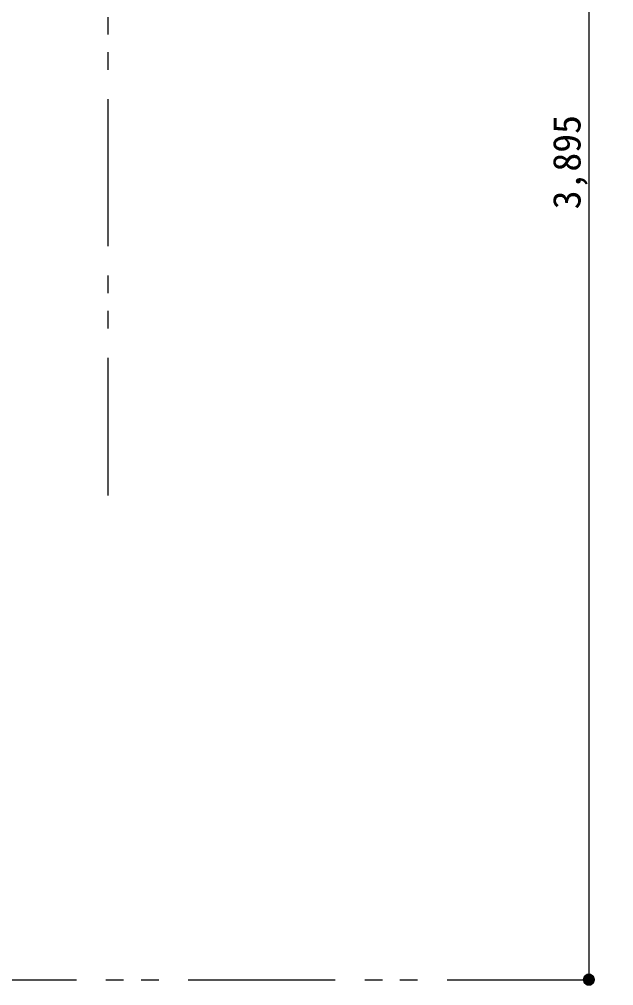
# Model space of a CAD drawing. Units: millimetres at full size. Extents: x -22551 to 92397, y -19340 to 14894.
# Drawn here: x 19551 to 20966, y -1245 to 1057 of the extents above; entities that cross this region are included whole.
import ezdxf
from ezdxf.enums import TextEntityAlignment as Align

# ---------------------------------------------------------------- set-up
doc = ezdxf.new("R2010")
doc.units = ezdxf.units.MM
doc.header["$LTSCALE"] = 70
doc.linetypes.add('DOUBLE_CHAIN1', pattern=[8.8, 5, -1, 0.6, -0.6, 0.6, -1])
doc.layers.add('2-0_通芯', color=7, linetype='Continuous', lineweight=15)
doc.styles.add('ＭＳ ゴシック', font='')
doc.styles.get('ＭＳ ゴシック').set_extended_font_data('MS Gothic')

# ---------------------------------------------------------------- blocks, each defined once
blk = doc.blocks.new('グループ部品-125')
at = {"layer": '2-0_通芯', "linetype": 'DOUBLE_CHAIN1'}
for p, q in [((19761.61, 8874.3), (19761.61, -77.73)), ((-22551.09, -1230.7), (23861.61, -1230.7))]:
    blk.add_line(p, q, dxfattribs=at)
at = {"layer": '2-0_通芯'}
blk.add_line((20906.61, 7014.3), (20906.61, -1230.7), dxfattribs=at)
at = {"layer": '2-0_通芯', "color": 4}
for points in [[(20901.98, -1216.43), (20894.48, -1221.88), (20918.75, -1221.88)], [(20911.25, -1216.43), (20901.98, -1216.43), (20918.75, -1221.88)], [(20891.61, -1230.7), (20894.48, -1239.52), (20894.48, -1221.88)], [(20894.48, -1239.52), (20918.75, -1239.52), (20894.48, -1221.88)], [(20918.75, -1221.88), (20894.48, -1221.88), (20918.75, -1239.52)], [(20918.75, -1239.52), (20894.48, -1239.52), (20911.25, -1244.97)], [(20911.25, -1244.97), (20894.48, -1239.52), (20901.98, -1244.97)], [(20921.61, -1230.7), (20918.75, -1221.88), (20918.75, -1239.52)]]:
    blk.add_solid(points, dxfattribs=at)
at = {"layer": '2-0_通芯', "style": 'ＭＳ ゴシック'}
blk.add_text('3,895', height=65.98, rotation=90, dxfattribs=at).set_placement((20906.61, 604.3), align=Align.BOTTOM_LEFT)

msp = doc.modelspace()

# ---------------------------------------------------------------- block references
at = {"layer": '2-0_通芯'}
msp.add_blockref('グループ部品-125', (0, 0), dxfattribs=at)

doc.saveas('drawing.dxf')
